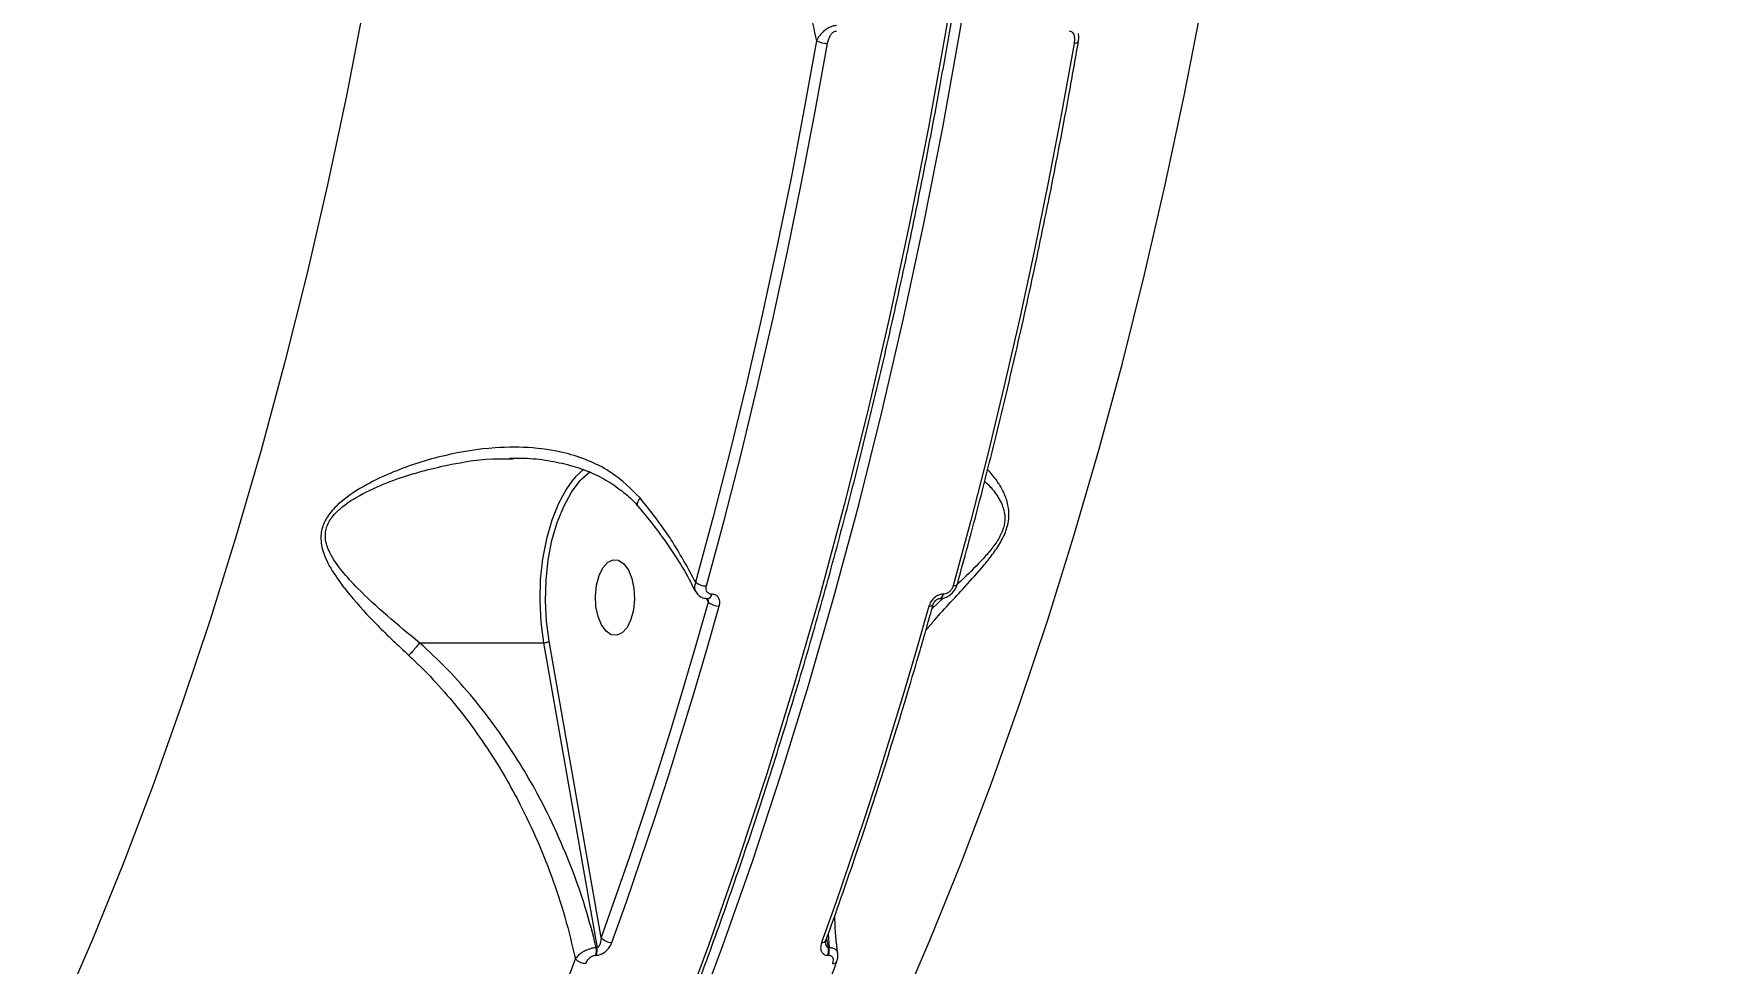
# Model space of a CAD drawing. Header units: millimetres. Extents: x -5238 to 5144, y -3542 to 5092.
# Drawn here: x 1457.7 to 1656.8, y -52.4 to 57.8 of the extents above; entities that cross this region are included whole.
import ezdxf

# ---------------------------------------------------------------- set-up
doc = ezdxf.new("R2010")
doc.units = ezdxf.units.MM
for name, color, linetype in [('DIKOM_ОБЪЕКТ', 7, 'Continuous'), ('DIKOM_РАЗМЕР_ЗОНА', 7, 'Continuous'), ('DIKOM_РАЗМЕР_ОБЪЕКТА', 7, 'Continuous')]:
    doc.layers.add(name, color=color, linetype=linetype)
doc.styles.add('style1', font='arial.ttf', dxfattribs={"width": 0.8})
doc.dimstyles.new('1-50', dxfattribs={"dimtxt": 300, "dimasz": 200, "dimexe": 100, "dimexo": 0, "dimgap": 100, "dimtad": 1, "dimtxsty": 'style1', "dimcen": 200, "dimclrd": 7, "dimclre": 7, "dimclrt": 7, "dimadec": 1, "dimazin": 2, "dimtfac": 1, "dimtmove": 0, "dimatfit": 2, "dimfxl": 0, "dimlwd": 25, "dimlwe": 18, "dimarcsym": 0})

# ---------------------------------------------------------------- blocks, each defined once
blk = doc.blocks.new('*D0')
at = {"layer": 'Defpoints', "color": 0, "transparency": 16777216}
for p in [(2469.51, 3229.24), (-4251.52, -643.28), (-419.57, -643.28)]:
    blk.add_point(p, dxfattribs=at)
at = {"layer": 'DIKOM_РАЗМЕР_ОБЪЕКТА', "color": 7, "lineweight": 18, "transparency": 16777216}
for p, q in [((2469.51, 3229.24), (-4351.52, 3229.24)), ((-419.57, -643.28), (-4351.52, -643.28))]:
    blk.add_line(p, q, dxfattribs=at)
at = {"layer": 'DIKOM_РАЗМЕР_ОБЪЕКТА', "color": 7, "lineweight": 25, "transparency": 16777216}
blk.add_line((-4251.52, 3029.24), (-4251.52, -443.28), dxfattribs=at)
at = {"layer": 'DIKOM_РАЗМЕР_ОБЪЕКТА', "color": 7, "transparency": 16777216}
for points in [[(-4284.86, 3029.24), (-4218.19, 3029.24), (-4251.52, 3229.24)], [(-4284.86, -443.28), (-4218.19, -443.28), (-4251.52, -643.28)]]:
    blk.add_solid(points, dxfattribs=at)
at = {"layer": 'DIKOM_РАЗМЕР_ОБЪЕКТА', "color": 7, "transparency": 16777216, "insert": (-4504.8, 1292.98), "char_height": 300, "attachment_point": 5, "rotation": 90, "style": 'style1'}
blk.add_mtext('3900', dxfattribs=at)
blk = doc.blocks.new('*D1')
at = {"layer": 'Defpoints', "color": 0, "transparency": 16777216}
for p in [(-4787.63, 5091.56), (3144.22, 5091.56), (-2554.16, -2403.28)]:
    blk.add_point(p, dxfattribs=at)
at = {"layer": 'DIKOM_РАЗМЕР_ЗОНА', "color": 7, "lineweight": 18, "transparency": 16777216}
for p, q in [((3144.22, 5091.56), (-4887.63, 5091.56)), ((-2554.16, -2403.28), (-4887.63, -2403.28))]:
    blk.add_line(p, q, dxfattribs=at)
at = {"layer": 'DIKOM_РАЗМЕР_ЗОНА', "color": 7, "lineweight": 25, "transparency": 16777216}
blk.add_line((-4787.63, -2203.28), (-4787.63, 4891.56), dxfattribs=at)
at = {"layer": 'DIKOM_РАЗМЕР_ЗОНА', "color": 7, "transparency": 16777216}
for points in [[(-4820.97, 4891.56), (-4754.3, 4891.56), (-4787.63, 5091.56)], [(-4820.97, -2203.28), (-4754.3, -2203.28), (-4787.63, -2403.28)]]:
    blk.add_solid(points, dxfattribs=at)
at = {"layer": 'DIKOM_РАЗМЕР_ЗОНА', "color": 7, "transparency": 16777216, "insert": (-5040.81, 1344.14), "char_height": 300, "attachment_point": 5, "rotation": 90, "style": 'style1'}
blk.add_mtext('7500', dxfattribs=at)
blk = doc.blocks.new('*D2')
at = {"layer": 'Defpoints', "color": 0, "transparency": 16777216}
for p in [(5144.22, 2720.02), (-4054.16, -903.28), (5144.22, -3441.88)]:
    blk.add_point(p, dxfattribs=at)
at = {"layer": 'DIKOM_РАЗМЕР_ЗОНА', "color": 7, "lineweight": 18, "transparency": 16777216}
for p, q in [((5144.22, 2720.02), (5144.22, -3541.88)), ((-4054.16, -903.28), (-4054.16, -3541.88))]:
    blk.add_line(p, q, dxfattribs=at)
at = {"layer": 'DIKOM_РАЗМЕР_ЗОНА', "color": 7, "lineweight": 25, "transparency": 16777216}
blk.add_line((-3854.16, -3441.88), (4944.22, -3441.88), dxfattribs=at)
at = {"layer": 'DIKOM_РАЗМЕР_ЗОНА', "color": 7, "transparency": 16777216}
for points in [[(-3854.16, -3408.54), (-3854.16, -3475.21), (-4054.16, -3441.88)], [(4944.22, -3408.54), (4944.22, -3475.21), (5144.22, -3441.88)]]:
    blk.add_solid(points, dxfattribs=at)
at = {"layer": 'DIKOM_РАЗМЕР_ЗОНА', "color": 7, "transparency": 16777216, "insert": (545.03, -3188.7), "char_height": 300, "attachment_point": 5, "style": 'style1'}
blk.add_mtext('9200', dxfattribs=at)
blk = doc.blocks.new('*D3')
at = {"layer": 'Defpoints', "color": 0, "transparency": 16777216}
for p in [(3889.93, 2956), (-2405.68, -161.05), (3889.93, -2949.28)]:
    blk.add_point(p, dxfattribs=at)
at = {"layer": 'DIKOM_РАЗМЕР_ОБЪЕКТА', "color": 7, "lineweight": 18, "transparency": 16777216}
for p, q in [((3889.93, 2956), (3889.93, -3049.28)), ((-2405.68, -161.05), (-2405.68, -3049.28))]:
    blk.add_line(p, q, dxfattribs=at)
at = {"layer": 'DIKOM_РАЗМЕР_ОБЪЕКТА', "color": 7, "lineweight": 25, "transparency": 16777216}
blk.add_line((-2205.68, -2949.28), (3689.93, -2949.28), dxfattribs=at)
at = {"layer": 'DIKOM_РАЗМЕР_ОБЪЕКТА', "color": 7, "transparency": 16777216}
for points in [[(-2205.68, -2915.95), (-2205.68, -2982.61), (-2405.68, -2949.28)], [(3689.93, -2915.95), (3689.93, -2982.61), (3889.93, -2949.28)]]:
    blk.add_solid(points, dxfattribs=at)
at = {"layer": 'DIKOM_РАЗМЕР_ОБЪЕКТА', "color": 7, "transparency": 16777216, "insert": (742.13, -2696.01), "char_height": 300, "attachment_point": 5, "style": 'style1'}
blk.add_mtext('6300', dxfattribs=at)

msp = doc.modelspace()

# ---------------------------------------------------------------- linework, layer by layer
at = {"layer": 'DIKOM_ОБЪЕКТ', "color": 7, "linetype": 'Continuous', "lineweight": 15}
for p, q in [((1514.135, 7.388), (1514.565, 7.382)), ((1537.498, -9.154), (1537.692, -9.595)), ((1537.63, -9.182), (1537.658, -9.182)), ((1537.658, -9.182), (1537.681, -9.181)), ((1538.111, -8.657), (1538.083, -8.657)), ((1565.545, -9.12), (1564.218, -10.395)), ((1565.087, -9.182), (1565.116, -9.182)), ((1565.569, -8.657), (1565.541, -8.657)), ((1503.452, -14.404), (1518.161, -14.404)), ((1518.161, -14.404), (1524.503, -50.559)), ((1524.994, -49.364), (1518.834, -14.242)), ((1551.932, -50.559), (1551.738, -49.453)), ((1551.923, -48.934), (1552.021, -50.559)), ((1524.347, -51.459), (1524.436, -51.459)), ((1524.503, -50.559), (1524.414, -50.559)), ((1551.866, -51.459), (1551.954, -51.459)), ((1552.021, -50.559), (1551.932, -50.559))]:
    msp.add_line(p, q, dxfattribs=at)
at = {"layer": 'DIKOM_ОБЪЕКТ', "color": 7, "linetype": 'Continuous', "lineweight": 15, "flags": 128}
for points in [[(1576.958, 189.946), (1576.852, 177.758), (1576.564, 165.582), (1576.094, 153.427), (1575.443, 141.304), (1574.61, 129.223), (1573.598, 117.193), (1572.406, 105.226), (1571.035, 93.331), (1569.488, 81.518), (1567.764, 69.797), (1565.866, 58.179), (1563.796, 46.672), (1561.554, 35.287), (1559.143, 24.032), (1556.565, 12.919), (1553.821, 1.955), (1550.915, -8.85), (1547.849, -19.486), (1544.625, -29.945), (1541.246, -40.218), (1537.715, -50.296), (1534.035, -60.171)], [(1535.749, -60.171), (1539.43, -50.296), (1542.961, -40.218), (1546.339, -29.945), (1549.563, -19.486), (1552.63, -8.85), (1555.535, 1.955), (1558.279, 12.919), (1560.857, 24.032), (1563.268, 35.287), (1565.51, 46.672), (1567.581, 58.179), (1569.479, 69.797), (1571.202, 81.518), (1572.75, 93.331), (1574.12, 105.226), (1575.312, 117.193), (1576.325, 129.223), (1577.157, 141.304), (1577.808, 153.427), (1578.278, 165.582), (1578.567, 177.758), (1578.673, 189.946)], [(1505.976, 129.1), (1504.914, 117.633), (1503.673, 106.233), (1502.253, 94.913), (1500.656, 83.681), (1498.883, 72.55), (1496.936, 61.528), (1494.817, 50.627), (1492.528, 39.857), (1490.071, 29.227), (1487.448, 18.747), (1484.661, 8.428), (1481.714, -1.721), (1478.608, -11.691), (1475.348, -21.473), (1471.935, -31.057), (1468.374, -40.435), (1464.666, -49.597), (1460.817, -58.535)], [(1560.162, -58.535), (1564.012, -49.597), (1567.719, -40.435), (1571.281, -31.057), (1574.694, -21.473), (1577.954, -11.691), (1581.06, -1.721), (1584.007, 8.428), (1586.793, 18.747), (1589.417, 29.227), (1591.874, 39.857), (1594.163, 50.627), (1596.282, 61.528), (1598.229, 72.55), (1600.002, 83.681), (1601.599, 94.913), (1603.019, 106.233), (1604.26, 117.633), (1605.322, 129.1)], [(1550.527, 56.933), (1549.04, 48.668), (1547.466, 40.466), (1545.803, 32.329), (1544.053, 24.262), (1542.216, 16.267), (1540.294, 8.348), (1538.288, 0.509), (1536.197, -7.247)], [(1537.472, -7.685), (1539.568, 0.088), (1541.579, 7.944), (1543.505, 15.88), (1545.346, 23.893), (1547.1, 31.978), (1548.766, 40.133), (1550.344, 48.354), (1551.834, 56.636)], [(1581.08, 56.636), (1579.591, 48.354), (1578.012, 40.133), (1576.346, 31.978), (1574.592, 23.893), (1572.751, 15.88), (1570.825, 7.944), (1568.814, 0.088), (1566.719, -7.685)], [(1581.578, 56.785), (1581.572, 56.767), (1581.533, 56.722), (1581.462, 56.686), (1581.36, 56.659), (1581.231, 56.642), (1581.08, 56.636)], [(1522.932, 6.179), (1521.951, 5.238), (1521.527, 4.729)], [(1521.527, 4.729), (1520.878, 3.813), (1519.931, 2.087), (1519.129, 0.101), (1518.493, -2.1), (1518.037, -4.462), (1517.772, -6.932), (1517.704, -9.452), (1517.835, -11.962), (1518.161, -14.404)], [(1518.834, -14.242), (1518.517, -11.874), (1518.39, -9.44), (1518.456, -6.997), (1518.713, -4.602), (1519.155, -2.311), (1519.772, -0.177), (1520.549, 1.749), (1521.468, 3.422), (1522.508, 4.804), (1522.676, 4.988)], [(1522.676, 4.988), (1523.644, 5.862), (1523.681, 5.89)], [(1528.636, -6.802), (1528.881, -7.991), (1528.944, -9.266), (1528.819, -10.524), (1528.516, -11.662), (1528.061, -12.589), (1527.49, -13.23), (1526.849, -13.532), (1526.19, -13.471), (1525.567, -13.052), (1525.029, -12.309), (1524.621, -11.302), (1524.376, -10.113), (1524.314, -8.838), (1524.438, -7.58), (1524.741, -6.442), (1525.196, -5.515), (1525.767, -4.874), (1526.408, -4.572), (1527.067, -4.633), (1527.691, -5.052), (1528.228, -5.795), (1528.636, -6.802)], [(1567.229, -7.478), (1567.224, -7.493), (1567.181, -7.558), (1567.105, -7.612), (1567.001, -7.652), (1566.87, -7.677), (1566.719, -7.685)], [(1537.692, -9.595), (1536.231, -14.713), (1534.733, -19.792), (1533.199, -24.829), (1531.629, -29.824), (1530.023, -34.776), (1528.382, -39.684), (1526.705, -44.547), (1524.994, -49.364)], [(1526.273, -49.937), (1527.988, -45.109), (1529.669, -40.234), (1531.314, -35.314), (1532.924, -30.351), (1534.498, -25.344), (1536.035, -20.295), (1537.537, -15.204), (1539.001, -10.074)], [(1563.859, -10.074), (1562.395, -15.204), (1560.893, -20.295), (1559.356, -25.344), (1557.782, -30.351), (1556.172, -35.314), (1554.527, -40.234), (1552.846, -45.109), (1551.131, -49.937)]]:
    msp.add_lwpolyline(points, dxfattribs=at)
at = {"layer": 'DIKOM_ОБЪЕКТ', "color": 7, "linetype": 'Continuous', "lineweight": 15}
for centre, radius, start, end in [((1551.82, 59.605), 2.969, 244.17674, 270.26984), ((1537.476, -5.601), 2.084, 232.15657, 269.91009), ((1537.489, -8.603), 0.596, 283.73457, 354.74736), ((1537.501, -8.595), 0.613, 287.04675, 354.16667), ((1538.991, -8.072), 2.002, 229.54317, 270.29891), ((1563.952, -9.571), 0.511, 259.5238, 324.86794), ((1564.952, -8.605), 0.591, 282.71145, 354.93283), ((1564.975, -8.603), 0.597, 283.83444, 354.75212), ((1518.177, -12.995), 1.41, 269.3705, 297.76275), ((1526.279, -48.211), 1.726, 221.89245, 269.80535), ((1551.211, -49.423), 0.52, 261.1281, 327.47182), ((1522.633, -50.879), 1.81, 341.31152, 10.16982), ((1522.721, -50.879), 1.811, 341.32456, 10.17188), ((1550.153, -50.879), 1.808, 341.30083, 10.19562), ((1550.242, -50.879), 1.808, 341.30083, 10.19562), ((1095.247, 102.314), 453.693, 330.98874, 340.13043), ((1523.194, -50.672), 1.752, 223.90298, 269.39304), ((1552.498, -51.903), 0.527, 261.67562, 327.15778)]:
    msp.add_arc(centre, radius, start, end, dxfattribs=at)
for points, knots in [([(1409.057, -218.432), (1409.636, -218.185), (1412.154, -217.112), (1416.572, -214.902), (1422.305, -211.797), (1427.988, -208.365), (1433.622, -204.639), (1439.201, -200.614), (1444.72, -196.293), (1450.175, -191.68), (1455.563, -186.779), (1460.879, -181.594), (1466.119, -176.128), (1471.28, -170.385), (1476.356, -164.371), (1481.345, -158.089), (1486.243, -151.544), (1491.046, -144.742), (1495.75, -137.687), (1500.351, -130.385), (1504.848, -122.842), (1509.235, -115.062), (1513.51, -107.053), (1517.67, -98.82), (1521.712, -90.369), (1525.632, -81.707), (1529.428, -72.839), (1533.096, -63.774), (1536.635, -54.518), (1540.041, -45.077), (1543.312, -35.458), (1546.446, -25.67), (1549.44, -15.719), (1552.292, -5.613), (1555, 4.641), (1557.561, 15.035), (1559.975, 25.561), (1562.239, 36.211), (1564.351, 46.977), (1566.311, 57.851), (1568.115, 68.826), (1569.764, 79.892), (1571.255, 91.041), (1572.589, 102.266), (1573.763, 113.557), (1574.777, 124.906), (1575.631, 136.305), (1576.322, 147.745), (1576.853, 159.217), (1577.218, 170.713), (1577.407, 180.96), (1577.433, 187.373), (1577.443, 189.947)], [0, 0, 0, 0, 0.0060958, 0.0264822, 0.0468743, 0.0672723, 0.087676, 0.1080841, 0.128497, 0.1489136, 0.1693331, 0.1897557, 0.2101803, 0.2306068, 0.2510347, 0.2714634, 0.2918929, 0.3123228, 0.3327529, 0.3531832, 0.373613, 0.3940424, 0.4144717, 0.4349005, 0.4553287, 0.4757565, 0.4961837, 0.5166104, 0.5370365, 0.5574621, 0.5778872, 0.5983116, 0.6187357, 0.6391592, 0.6595822, 0.6800048, 0.7004269, 0.7208488, 0.7412702, 0.7616914, 0.7821122, 0.8025326, 0.8229529, 0.8433729, 0.8637927, 0.8842123, 0.9046318, 0.9250511, 0.9454704, 0.9658896, 0.9863088, 1, 1, 1, 1]), ([(1521.196, 115.014), (1522.423, 113.838), (1524.877, 111.485), (1528.218, 107.48), (1531.352, 103.231), (1534.774, 97.951), (1538.324, 91.643), (1541.867, 84.219), (1544.968, 76.563), (1547.165, 70.013), (1549.06, 63.468), (1549.944, 59.531), (1550.527, 56.933)], [0, 0, 0, 0, 0.0776017, 0.155264, 0.2354698, 0.3156959, 0.4385181, 0.5613747, 0.6872841, 0.8132002, 0.8767618, 1, 1, 1, 1]), ([(1552.888, 58.743), (1552.779, 58.733), (1552.541, 58.712), (1552.117, 58.568), (1551.637, 58.3), (1551.105, 57.847), (1550.732, 57.363), (1550.574, 57.032), (1550.527, 56.933)], [0, 0, 0, 0, 0.1137286, 0.2493572, 0.4227103, 0.6134963, 0.8848184, 1, 1, 1, 1]), ([(1551.834, 56.636), (1551.901, 56.907), (1551.999, 57.3), (1552.282, 57.744), (1552.504, 57.963), (1552.714, 58.078), (1552.836, 58.09), (1552.891, 58.096)], [0, 0, 0, 0, 0.4299599, 0.6257848, 0.788122, 0.9052225, 1, 1, 1, 1]), ([(1580.528, 58.096), (1580.595, 58.087), (1580.728, 58.069), (1580.905, 57.922), (1581.063, 57.642), (1581.145, 57.191), (1581.103, 56.827), (1581.08, 56.636)], [0, 0, 0, 0, 0.1206617, 0.2406753, 0.416888, 0.6949972, 1, 1, 1, 1]), ([(1581.547, 56.787), (1581.58, 56.92), (1581.664, 57.255), (1581.616, 57.588), (1581.587, 57.79)], [0, 0, 0, 0, 0.3960264, 1, 1, 1, 1]), ([(1567.229, -7.479), (1567.717, -5.693), (1569.133, -0.516), (1571.367, 8.164), (1573.88, 18.602), (1576.243, 29.171), (1578.454, 39.863), (1580.218, 49.081), (1581.218, 54.749), (1581.578, 56.785)], [0, 0, 0, 0, 0.0864697, 0.250763, 0.4150552, 0.5793456, 0.7436324, 0.9079163, 1, 1, 1, 1]), ([(1529.599, 2.75), (1528.533, 3.813), (1526.804, 5.539), (1523.804, 7.094), (1520.695, 8.179), (1516.868, 8.801), (1511.917, 8.792), (1506.326, 7.903), (1501.2, 6.282), (1497.104, 4.366), (1494.497, 2.702), (1492.767, 0.982), (1491.896, -0.55), (1491.645, -2.287), (1492.169, -4.309), (1493.426, -6.494), (1495.529, -9.233), (1498.413, -12.377), (1500.909, -14.724), (1502.169, -15.908)], [0, 0, 0, 0, 0.0742579, 0.120506, 0.1678167, 0.2375794, 0.3094454, 0.4056708, 0.5047068, 0.5602498, 0.6168553, 0.6484781, 0.6753884, 0.70246, 0.7386884, 0.7871113, 0.836819, 0.9176548, 1, 1, 1, 1]), ([(1503.452, -14.404), (1502.162, -13.352), (1499.559, -11.229), (1496.517, -8.424), (1494.232, -5.949), (1492.843, -4.015), (1492.188, -2.182), (1492.37, -0.605), (1493.224, 0.77), (1494.939, 2.281), (1497.537, 3.731), (1501.597, 5.385), (1506.745, 6.735), (1511.264, 7.462), (1513.725, 7.399), (1514.135, 7.388)], [0, 0, 0, 0, 0.1162031, 0.2342876, 0.3025417, 0.3719288, 0.4204474, 0.4555562, 0.4906435, 0.5332262, 0.6110127, 0.6910115, 0.8296798, 0.9716409, 1, 1, 1, 1]), ([(1514.138, 7.466), (1514.831, 7.474), (1516.486, 7.492), (1519.008, 7.178), (1521.533, 6.603), (1523.803, 5.8), (1525.826, 4.776), (1527.646, 3.459), (1528.815, 2.449), (1529.296, 1.818), (1529.328, 1.777)], [0, 0, 0, 0, 0.1197077, 0.2856879, 0.4449102, 0.5793409, 0.7202219, 0.8577305, 0.9905993, 1, 1, 1, 1]), ([(1563.48, -12.979), (1563.763, -12.634), (1565.158, -10.939), (1567.595, -8.384), (1570.06, -5.643), (1571.533, -3.79), (1572.513, -2.305), (1573.191, -0.747), (1573.432, 0.864), (1573.18, 2.337), (1572.636, 3.646), (1571.828, 4.982), (1571.199, 5.692), (1570.813, 6.128)], [0, 0, 0, 0, 0.0539236, 0.2654455, 0.3878692, 0.4498661, 0.5136679, 0.5733615, 0.6331945, 0.7135029, 0.7932275, 0.8731258, 1, 1, 1, 1]), ([(1570.452, 4.73), (1570.474, 4.712), (1570.886, 4.379), (1571.667, 3.519), (1572.519, 2.14), (1572.942, 0.67), (1572.776, -0.784), (1572.136, -2.151), (1571.226, -3.408), (1570.488, -4.241), (1569.325, -5.484), (1568.283, -6.488), (1567.371, -7.365), (1567.202, -7.527)], [0, 0, 0, 0, 0.0091002, 0.1691782, 0.3278753, 0.4403087, 0.521344, 0.602189, 0.684104, 0.7665501, 0.7800352, 0.9593252, 1, 1, 1, 1]), ([(1529.599, 2.75), (1529.585, 2.73), (1529.467, 2.56), (1529.308, 2.259), (1529.238, 1.941), (1529.323, 1.84), (1529.358, 1.799)], [0, 0, 0, 0, 0.0466468, 0.3961069, 0.7514266, 1, 1, 1, 1]), ([(1536.197, -7.247), (1535.337, -5.66), (1533.65, -2.549), (1531.232, 0.761), (1529.823, 2.477), (1529.599, 2.75)], [0, 0, 0, 0, 0.4665317, 0.9150126, 1, 1, 1, 1]), ([(1529.338, 1.788), (1530.079, 0.893), (1531.57, -0.908), (1533.518, -3.698), (1535.064, -6.17), (1535.84, -7.71), (1536.136, -8.296)], [0, 0, 0, 0, 0.2735938, 0.5506824, 0.828963, 1, 1, 1, 1]), ([(1536.197, -7.247), (1536.147, -7.4), (1536.039, -7.731), (1536.049, -8.093), (1536.156, -8.244), (1536.176, -8.273)], [0, 0, 0, 0, 0.4118938, 0.8888511, 1, 1, 1, 1]), ([(1538.083, -8.657), (1537.993, -8.647), (1537.811, -8.628), (1537.602, -8.478), (1537.465, -8.254), (1537.414, -7.977), (1537.454, -7.778), (1537.472, -7.685)], [0, 0, 0, 0, 0.1951312, 0.3900959, 0.5932753, 0.8110767, 1, 1, 1, 1]), ([(1565.116, -9.169), (1565.287, -9.16), (1565.674, -9.139), (1566.262, -8.852), (1566.81, -8.354), (1567.135, -7.852), (1567.202, -7.536), (1567.214, -7.476)], [0, 0, 0, 0, 0.1799765, 0.4069482, 0.6587587, 0.9357416, 1, 1, 1, 1]), ([(1566.719, -7.685), (1566.676, -7.8), (1566.591, -8.029), (1566.337, -8.333), (1566.03, -8.553), (1565.76, -8.648), (1565.613, -8.655), (1565.569, -8.657)], [0, 0, 0, 0, 0.2336343, 0.4672677, 0.6954984, 0.9086238, 1, 1, 1, 1]), ([(1536.176, -8.295), (1536.274, -8.454), (1536.488, -8.801), (1537.026, -9.125), (1537.439, -9.159), (1537.63, -9.174)], [0, 0, 0, 0, 0.3135325, 0.6835026, 1, 1, 1, 1]), ([(1537.599, -9.189), (1537.621, -9.186), (1537.667, -9.178), (1537.681, -9.187), (1537.674, -9.183), (1537.674, -9.183)], [0, 0, 0, 0, 0.4727031, 0.9804307, 1, 1, 1, 1]), ([(1537.623, -9.185), (1537.643, -9.249), (1537.686, -9.381), (1537.69, -9.522), (1537.692, -9.595)], [0, 0, 0, 0, 0.4848706, 1, 1, 1, 1]), ([(1539.001, -10.074), (1539.029, -9.939), (1539.088, -9.65), (1539.017, -9.247), (1538.819, -8.92), (1538.511, -8.7), (1538.245, -8.672), (1538.111, -8.657)], [0, 0, 0, 0, 0.1890529, 0.4045277, 0.6068727, 0.8033562, 1, 1, 1, 1]), ([(1551.65, -49.703), (1552.243, -48.042), (1553.964, -43.224), (1556.711, -35.113), (1559.839, -25.319), (1562.378, -16.884), (1563.851, -11.693), (1564.37, -9.865)], [0, 0, 0, 0, 0.1293309, 0.3750695, 0.6208055, 0.8665366, 1, 1, 1, 1]), ([(1565.541, -8.657), (1565.475, -8.661), (1565.261, -8.671), (1564.867, -8.808), (1564.419, -9.126), (1564.048, -9.57), (1563.922, -9.906), (1563.859, -10.074)], [0, 0, 0, 0, 0.0931399, 0.3039007, 0.5302239, 0.7652089, 1, 1, 1, 1]), ([(1564.373, -9.863), (1564.375, -9.853), (1564.387, -9.791), (1564.459, -9.642), (1564.591, -9.465), (1564.739, -9.329), (1564.883, -9.238), (1565.001, -9.192), (1565.07, -9.182), (1565.08, -9.183), (1565.083, -9.183)], [0, 0, 0, 0, 0.0385957, 0.2431859, 0.4197609, 0.5745039, 0.7027848, 0.83226, 0.9484888, 1, 1, 1, 1]), ([(1503.45, -14.406), (1503.334, -14.568), (1503.103, -14.892), (1502.693, -15.371), (1502.377, -15.706), (1502.218, -15.861), (1502.169, -15.908)], [0, 0, 0, 0, 0.3253107, 0.6505522, 0.8925761, 1, 1, 1, 1]), ([(1502.169, -15.908), (1502.414, -16.135), (1503.646, -17.277), (1505.767, -19.468), (1509.333, -23.696), (1512.423, -28.218), (1515.25, -33.244), (1517.271, -37.409), (1519.165, -42.113), (1520.765, -46.947), (1521.542, -50.241), (1521.931, -51.887)], [0, 0, 0, 0, 0.0242952, 0.1222474, 0.2202173, 0.4215156, 0.5118883, 0.6322356, 0.7525913, 0.8762954, 1, 1, 1, 1]), ([(1503.45, -14.406), (1503.45, -14.405), (1503.45, -14.405), (1503.451, -14.405), (1503.452, -14.404), (1503.452, -14.404)], [0, 0, 0, 0, 0.2719195, 0.6995759, 1, 1, 1, 1]), ([(1524.414, -50.559), (1524.002, -48.968), (1523.177, -45.786), (1521.506, -41.034), (1519.513, -36.327), (1517.355, -32.083), (1515.052, -28.167), (1512.647, -24.576), (1509.86, -20.968), (1506.819, -17.523), (1504.573, -15.445), (1503.45, -14.406)], [0, 0, 0, 0, 0.1183264, 0.2366519, 0.3581431, 0.4796267, 0.571258, 0.6768292, 0.7823879, 0.8912058, 1, 1, 1, 1]), ([(1553.041, -51.247), (1552.888, -49.889), (1552.719, -48.385), (1552.697, -46.905), (1552.694, -46.761)], [0, 0, 0, 0, 0.9025344, 1, 1, 1, 1]), ([(1524.994, -49.364), (1524.979, -49.526), (1524.953, -49.812), (1524.85, -50.171), (1524.741, -50.392), (1524.643, -50.502), (1524.572, -50.551), (1524.523, -50.557), (1524.503, -50.559)], [0, 0, 0, 0, 0.3509321, 0.6182366, 0.8028858, 0.8792668, 0.949237, 1, 1, 1, 1]), ([(1551.6, -49.99), (1551.598, -49.981), (1551.595, -49.96), (1551.599, -49.835), (1551.646, -49.728), (1551.658, -49.7)], [0, 0, 0, 0, 0.3151416, 0.8208385, 1, 1, 1, 1]), ([(1524.414, -50.559), (1524.334, -50.565), (1524.068, -50.583), (1523.581, -50.706), (1522.974, -50.971), (1522.41, -51.344), (1522.081, -51.675), (1521.952, -51.858), (1521.931, -51.887)], [0, 0, 0, 0, 0.0891902, 0.293667, 0.4896043, 0.7163503, 0.954554, 1, 1, 1, 1]), ([(1523.175, -52.424), (1523.24, -52.285), (1523.354, -52.039), (1523.638, -51.743), (1523.928, -51.55), (1524.173, -51.467), (1524.307, -51.461), (1524.347, -51.459)], [0, 0, 0, 0, 0.3025364, 0.5346812, 0.7254505, 0.9171302, 1, 1, 1, 1]), ([(1524.436, -51.459), (1524.497, -51.456), (1524.709, -51.445), (1525.097, -51.31), (1525.561, -50.997), (1526.002, -50.529), (1526.177, -50.146), (1526.273, -49.937)], [0, 0, 0, 0, 0.0795995, 0.2757185, 0.4707622, 0.7105603, 1, 1, 1, 1]), ([(1551.131, -49.937), (1551.121, -49.965), (1551.05, -50.172), (1550.993, -50.528), (1551.061, -50.939), (1551.24, -51.229), (1551.506, -51.421), (1551.745, -51.446), (1551.866, -51.459)], [0, 0, 0, 0, 0.0392658, 0.2872165, 0.4951585, 0.671015, 0.835249, 1, 1, 1, 1]), ([(1551.932, -50.559), (1551.91, -50.556), (1551.867, -50.551), (1551.785, -50.493), (1551.698, -50.362), (1551.632, -50.183), (1551.613, -50.051), (1551.605, -49.998)], [0, 0, 0, 0, 0.1029463, 0.2045382, 0.4540094, 0.7780339, 1, 1, 1, 1]), ([(1551.954, -51.459), (1552.032, -51.467), (1552.188, -51.482), (1552.359, -51.605), (1552.472, -51.79), (1552.512, -52.05), (1552.474, -52.274), (1552.428, -52.405), (1552.421, -52.424)], [0, 0, 0, 0, 0.167338, 0.3344288, 0.5091399, 0.7130103, 0.9577044, 1, 1, 1, 1]), ([(1553.043, -51.247), (1553.035, -51.175), (1553.017, -50.999), (1552.815, -50.784), (1552.486, -50.608), (1552.177, -50.575), (1552.021, -50.559)], [0, 0, 0, 0, 0.1870758, 0.4571055, 0.7257038, 1, 1, 1, 1]), ([(1552.914, -52.184), (1552.981, -52.013), (1553.101, -51.71), (1553.057, -51.395), (1553.038, -51.257)], [0, 0, 0, 0, 0.5635327, 1, 1, 1, 1]), ([(1522.96, -118.154), (1523.725, -116.779), (1525.942, -112.791), (1529.526, -106.014), (1533.672, -97.756), (1537.698, -89.277), (1541.603, -80.588), (1545.383, -71.696), (1548.97, -62.764), (1551.46, -56.218), (1552.745, -52.722), (1552.941, -52.189)], [0, 0, 0, 0, 0.0688512, 0.1996775, 0.3305049, 0.4613283, 0.5921489, 0.7229665, 0.8537797, 0.9777048, 1, 1, 1, 1])]:
    msp.add_open_spline(points, degree=3, knots=knots, dxfattribs=at)

# ---------------------------------------------------------------- dimensions: what is measured, and where the dimension line sits
at = {"layer": 'DIKOM_РАЗМЕР_ЗОНА'}
dim = msp.add_linear_dim(base=(-4787.635, 5091.556), p1=(-2554.164, -2403.276), p2=(3144.22, 5091.556), angle=90, text='7500', dimstyle='1-50', dxfattribs=at)
dim.commit()
dim.dimension.update_dxf_attribs({"geometry": '*D1', "text_midpoint": (-4787.635, 1344.14), "dimtype": 160})
dim = msp.add_linear_dim(base=(5144.22, -3441.876), p1=(-4054.164, -903.276), p2=(5144.22, 2720.022), text='9200', dimstyle='1-50', dxfattribs=at)
dim.commit()
dim.dimension.update_dxf_attribs({"geometry": '*D2', "text_midpoint": (545.028, -3441.876), "dimtype": 160})
at = {"layer": 'DIKOM_РАЗМЕР_ОБЪЕКТА'}
dim = msp.add_linear_dim(base=(-4251.523, -643.276), p1=(2469.506, 3229.243), p2=(-419.568, -643.276), angle=90, text='3900', dimstyle='1-50', dxfattribs=at)
dim.commit()
dim.dimension.update_dxf_attribs({"geometry": '*D0', "text_midpoint": (-4251.523, 1292.984), "dimtype": 160})
dim = msp.add_linear_dim(base=(3889.931, -2949.281), p1=(-2405.679, -161.052), p2=(3889.931, 2956.002), text='6300', dimstyle='1-50', dxfattribs=at)
dim.commit()
dim.dimension.update_dxf_attribs({"geometry": '*D3', "text_midpoint": (742.126, -2949.281), "dimtype": 160})

doc.saveas('drawing.dxf')
